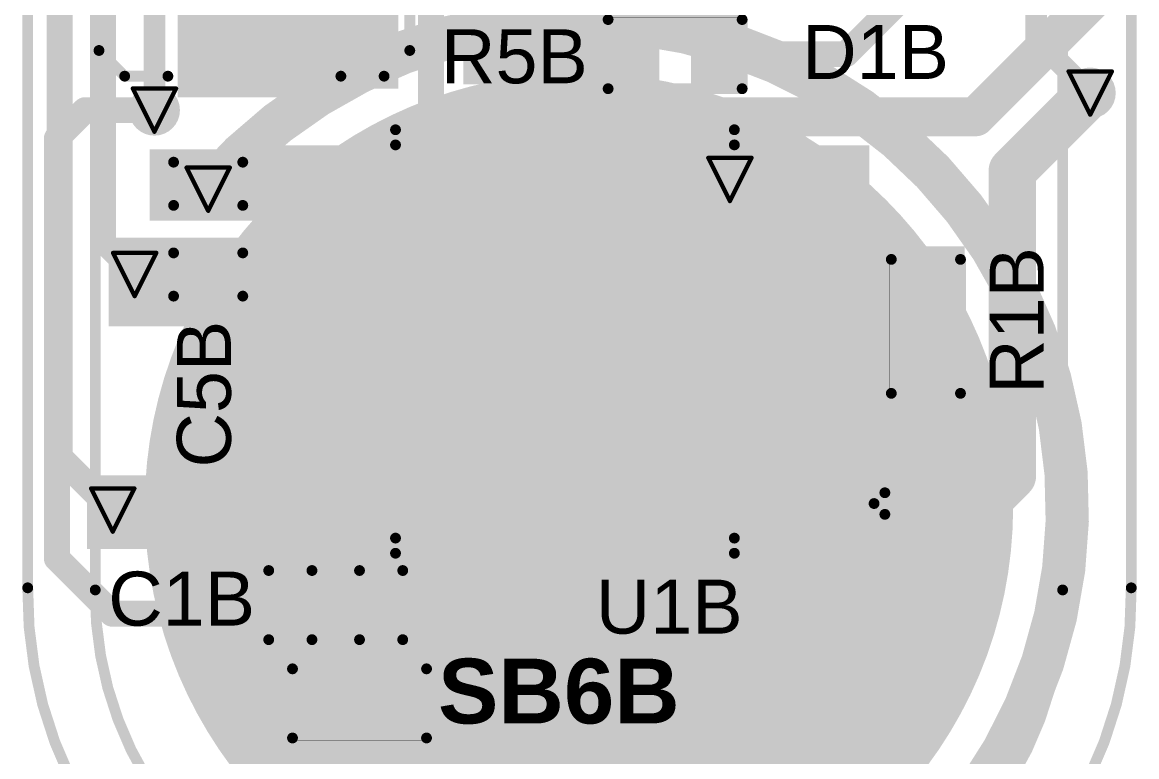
# Model space of a CAD drawing. Header units: inches. Extents: x -3.9 to 9.5, y -7 to 2.6.
# Drawn here: x -3.152 to -2.636, y -5.362 to -5.022 of the extents above; entities that cross this region are included whole.
import ezdxf

# ---------------------------------------------------------------- set-up
doc = ezdxf.new("R2010")
doc.units = ezdxf.units.IN
doc.header["$MEASUREMENT"] = 0
for name, color, linetype in [('Board Outline', 216, 'Continuous'), ('Bottom Layer', 5, 'Continuous'), ('Bottom Overlay', 54, 'Continuous'), ('Bottom Paste', 16, 'Continuous'), ('Bottom Solder', 6, 'Continuous'), ('Drill Drawing', 1, 'Continuous'), ('Top Layer', 1, 'Continuous'), ('Top Overlay', 2, 'Continuous'), ('Top Paste', 8, 'Continuous'), ('Top Solder', 216, 'Continuous'), ('Via Holes', 16, 'Continuous')]:
    doc.layers.add(name, color=color, linetype=linetype)
doc.styles.add('Arial', font='', dxfattribs={"height": 0.2})
doc.styles.add('Arial_Bold', font='', dxfattribs={"height": 0.2})
doc.styles.get('Arial').set_extended_font_data('Arial')
doc.styles.get('Arial_Bold').set_extended_font_data('Arial', bold=True)

# ---------------------------------------------------------------- blocks, each defined once
blk = doc.blocks.new('SOIC_8_47')
at = {"layer": 'Top Layer'}
for points in [[(-0.07579, 0.08681), (-0.07579, 0.06319), (-0.13681, 0.06319), (-0.13681, 0.08681)], [(0.13681, 0.08681), (0.13681, 0.06319), (0.07579, 0.06319), (0.07579, 0.08681)], [(-0.07579, 0.03681), (-0.07579, 0.01319), (-0.13681, 0.01319), (-0.13681, 0.03681)], [(0.13681, 0.03681), (0.13681, 0.01319), (0.07579, 0.01319), (0.07579, 0.03681)], [(-0.07579, -0.01319), (-0.07579, -0.03681), (-0.13681, -0.03681), (-0.13681, -0.01319)], [(0.13681, -0.01319), (0.13681, -0.03681), (0.07579, -0.03681), (0.07579, -0.01319)], [(-0.07579, -0.06319), (-0.07579, -0.08681), (-0.13681, -0.08681), (-0.13681, -0.06319)], [(0.13681, -0.06319), (0.13681, -0.08681), (0.07579, -0.08681), (0.07579, -0.06319)]]:
    blk.add_hatch(color=1, dxfattribs=at).paths.add_polyline_path(points)
at = {"layer": 'Top Overlay'}
blk.add_hatch(color=2, dxfattribs=at).paths.add_polyline_path([(-0.072, 0.062), (-0.059, 0.062), (-0.059, 0.088), (-0.072, 0.088)])
at = {"layer": 'Top Paste'}
for points in [[(-0.07579, 0.08681), (-0.07579, 0.06319), (-0.13681, 0.06319), (-0.13681, 0.08681)], [(0.13681, 0.08681), (0.13681, 0.06319), (0.07579, 0.06319), (0.07579, 0.08681)], [(-0.07579, 0.03681), (-0.07579, 0.01319), (-0.13681, 0.01319), (-0.13681, 0.03681)], [(0.13681, 0.03681), (0.13681, 0.01319), (0.07579, 0.01319), (0.07579, 0.03681)], [(-0.07579, -0.01319), (-0.07579, -0.03681), (-0.13681, -0.03681), (-0.13681, -0.01319)], [(0.13681, -0.01319), (0.13681, -0.03681), (0.07579, -0.03681), (0.07579, -0.01319)], [(-0.07579, -0.06319), (-0.07579, -0.08681), (-0.13681, -0.08681), (-0.13681, -0.06319)], [(0.13681, -0.06319), (0.13681, -0.08681), (0.07579, -0.08681), (0.07579, -0.06319)]]:
    blk.add_hatch(color=8, dxfattribs=at).paths.add_polyline_path(points)
at = {"layer": 'Top Solder'}
for points in [[(-0.07179, 0.09081), (-0.07179, 0.05919), (-0.14081, 0.05919), (-0.14081, 0.09081)], [(0.14081, 0.09081), (0.14081, 0.05919), (0.07179, 0.05919), (0.07179, 0.09081)], [(-0.07179, 0.04081), (-0.07179, 0.00919), (-0.14081, 0.00919), (-0.14081, 0.04081)], [(0.14081, 0.04081), (0.14081, 0.00919), (0.07179, 0.00919), (0.07179, 0.04081)], [(-0.07179, -0.00919), (-0.07179, -0.04081), (-0.14081, -0.04081), (-0.14081, -0.00919)], [(0.14081, -0.00919), (0.14081, -0.04081), (0.07179, -0.04081), (0.07179, -0.00919)], [(-0.07179, -0.05919), (-0.07179, -0.09081), (-0.14081, -0.09081), (-0.14081, -0.05919)], [(0.14081, -0.05919), (0.14081, -0.09081), (0.07179, -0.09081), (0.07179, -0.05919)]]:
    blk.add_hatch(color=216, dxfattribs=at).paths.add_polyline_path(points)
at = {"layer": 'Top Overlay'}
for points in [[(-0.07837, 0.098, 0.005, 0.005, 0), (-0.07837, 0.091, 0.005, 0.005, 0)], [(0.07837, 0.098, 0.005, 0.005, 0), (-0.07837, 0.098, 0.005, 0.005, 0)], [(0.07837, 0.098, 0.005, 0.005, 0), (0.07837, 0.091, 0.005, 0.005, 0)], [(-0.143, 0.075, 0.005, 0.005, 0), (-0.148, 0.08, 0.005, 0.005, 0)], [(-0.148, 0.08, 0.005, 0.005, 0), (-0.148, 0.07, 0.005, 0.005, 0)], [(-0.143, 0.075, 0.005, 0.005, 0), (-0.148, 0.07, 0.005, 0.005, 0)], [(-0.07837, -0.091, 0.005, 0.005, 0), (-0.07837, -0.098, 0.005, 0.005, 0)], [(0.07837, -0.091, 0.005, 0.005, 0), (0.07837, -0.098, 0.005, 0.005, 0)], [(0.07837, -0.098, 0.005, 0.005, 0), (-0.07837, -0.098, 0.005, 0.005, 0)]]:
    blk.add_lwpolyline(points, format="xyseb", dxfattribs=at)
for points in [[(-0.07962, 0.098, 0.0025, 0.0025, 1), (-0.07712, 0.098, 0.0025, 0.0025, 1)], [(-0.07962, 0.098, 0.0025, 0.0025, 1), (-0.07712, 0.098, 0.0025, 0.0025, 1)], [(0.07712, 0.098, 0.0025, 0.0025, 1), (0.07962, 0.098, 0.0025, 0.0025, 1)], [(0.07712, 0.098, 0.0025, 0.0025, 1), (0.07962, 0.098, 0.0025, 0.0025, 1)], [(-0.07962, 0.091, 0.0025, 0.0025, 1), (-0.07712, 0.091, 0.0025, 0.0025, 1)], [(0.07712, 0.091, 0.0025, 0.0025, 1), (0.07962, 0.091, 0.0025, 0.0025, 1)], [(-0.14925, 0.08, 0.0025, 0.0025, 1), (-0.14675, 0.08, 0.0025, 0.0025, 1)], [(-0.14925, 0.08, 0.0025, 0.0025, 1), (-0.14675, 0.08, 0.0025, 0.0025, 1)], [(-0.14425, 0.075, 0.0025, 0.0025, 1), (-0.14175, 0.075, 0.0025, 0.0025, 1)], [(-0.14425, 0.075, 0.0025, 0.0025, 1), (-0.14175, 0.075, 0.0025, 0.0025, 1)], [(-0.14925, 0.07, 0.0025, 0.0025, 1), (-0.14675, 0.07, 0.0025, 0.0025, 1)], [(-0.14925, 0.07, 0.0025, 0.0025, 1), (-0.14675, 0.07, 0.0025, 0.0025, 1)], [(-0.07962, -0.091, 0.0025, 0.0025, 1), (-0.07712, -0.091, 0.0025, 0.0025, 1)], [(0.07712, -0.091, 0.0025, 0.0025, 1), (0.07962, -0.091, 0.0025, 0.0025, 1)], [(-0.07962, -0.098, 0.0025, 0.0025, 1), (-0.07712, -0.098, 0.0025, 0.0025, 1)], [(-0.07962, -0.098, 0.0025, 0.0025, 1), (-0.07712, -0.098, 0.0025, 0.0025, 1)], [(0.07712, -0.098, 0.0025, 0.0025, 1), (0.07962, -0.098, 0.0025, 0.0025, 1)], [(0.07712, -0.098, 0.0025, 0.0025, 1), (0.07962, -0.098, 0.0025, 0.0025, 1)]]:
    blk.add_lwpolyline(points, format="xyseb", close=True, dxfattribs=at)
blk = doc.blocks.new('S______B______0402_68')
at = {"layer": 'Top Layer'}
for points in [[(-0.0275, -0.0125), (-0.0275, 0.0125), (-0.0095, 0.0125), (-0.0095, -0.0125)], [(0.0095, -0.0125), (0.0095, 0.0125), (0.0275, 0.0125), (0.0275, -0.0125)]]:
    blk.add_hatch(color=1, dxfattribs=at).paths.add_polyline_path(points)
at = {"layer": 'Top Paste'}
for points in [[(-0.0275, -0.0125), (-0.0275, 0.0125), (-0.0095, 0.0125), (-0.0095, -0.0125)], [(0.0095, -0.0125), (0.0095, 0.0125), (0.0275, 0.0125), (0.0275, -0.0125)]]:
    blk.add_hatch(color=8, dxfattribs=at).paths.add_polyline_path(points)
at = {"layer": 'Top Solder'}
for points in [[(-0.02967, -0.01467), (-0.02967, 0.01467), (-0.00733, 0.01467), (-0.00733, -0.01467)], [(0.00733, -0.01467), (0.00733, 0.01467), (0.02967, 0.01467), (0.02967, -0.01467)]]:
    blk.add_hatch(color=216, dxfattribs=at).paths.add_polyline_path(points)
at = {"layer": 'Top Overlay'}
for points in [[(-0.031, -0.016, 0.005, 0.005, 0), (-0.031, 0.016, 0.005, 0.005, 0)], [(-0.031, 0.016, 0.005, 0.005, 0), (0.031, 0.016, 0.005, 0.005, 0)], [(0.031, -0.016, 0.005, 0.005, 0), (0.031, 0.016, 0.005, 0.005, 0)], [(-0.031, -0.016, 0.005, 0.005, 0), (0.031, -0.016, 0.005, 0.005, 0)], [(-0.032, -0.017, 0.000127, 0.000127, 0), (0.032, -0.017, 0.000127, 0.000127, 0)]]:
    blk.add_lwpolyline(points, format="xyseb", dxfattribs=at)
for points in [[(-0.03225, 0.016, 0.0025, 0.0025, 1), (-0.02975, 0.016, 0.0025, 0.0025, 1)], [(-0.03225, 0.016, 0.0025, 0.0025, 1), (-0.02975, 0.016, 0.0025, 0.0025, 1)], [(0.02975, 0.016, 0.0025, 0.0025, 1), (0.03225, 0.016, 0.0025, 0.0025, 1)], [(0.02975, 0.016, 0.0025, 0.0025, 1), (0.03225, 0.016, 0.0025, 0.0025, 1)], [(-0.03225, -0.016, 0.0025, 0.0025, 1), (-0.02975, -0.016, 0.0025, 0.0025, 1)], [(-0.03225, -0.016, 0.0025, 0.0025, 1), (-0.02975, -0.016, 0.0025, 0.0025, 1)], [(0.02975, -0.016, 0.0025, 0.0025, 1), (0.03225, -0.016, 0.0025, 0.0025, 1)], [(0.02975, -0.016, 0.0025, 0.0025, 1), (0.03225, -0.016, 0.0025, 0.0025, 1)], [(-0.03203, -0.017, 0.0000635, 0.0000635, 1), (-0.03197, -0.017, 0.0000635, 0.0000635, 1)], [(0.03197, -0.017, 0.0000635, 0.0000635, 1), (0.03203, -0.017, 0.0000635, 0.0000635, 1)]]:
    blk.add_lwpolyline(points, format="xyseb", close=True, dxfattribs=at)
blk = doc.blocks.new('TC33X_2_104E__124')
at = {"layer": 'Top Layer'}
for points in [[(0.00787, 0.12992), (0.07087, 0.12992), (0.07087, 0.07087), (0.00787, 0.07087)], [(-0.02362, 0.02362), (0.02362, 0.02362), (0.02362, -0.02362), (-0.02362, -0.02362)], [(0.05512, 0.02362), (0.10236, 0.02362), (0.10236, -0.02362), (0.05512, -0.02362)]]:
    blk.add_hatch(color=1, dxfattribs=at).paths.add_polyline_path(points)
at = {"layer": 'Top Paste'}
for points in [[(0.00787, 0.12992), (0.07087, 0.12992), (0.07087, 0.07087), (0.00787, 0.07087)], [(-0.02362, 0.02362), (0.02362, 0.02362), (0.02362, -0.02362), (-0.02362, -0.02362)], [(0.05512, 0.02362), (0.10236, 0.02362), (0.10236, -0.02362), (0.05512, -0.02362)]]:
    blk.add_hatch(color=8, dxfattribs=at).paths.add_polyline_path(points)
at = {"layer": 'Top Solder'}
for points in [[(0.00387, 0.13392), (0.07487, 0.13392), (0.07487, 0.06687), (0.00387, 0.06687)], [(-0.02762, 0.02762), (0.02762, 0.02762), (0.02762, -0.02762), (-0.02762, -0.02762)], [(0.05112, 0.02762), (0.10636, 0.02762), (0.10636, -0.02762), (0.05112, -0.02762)]]:
    blk.add_hatch(color=216, dxfattribs=at).paths.add_polyline_path(points)
at = {"layer": 'Top Overlay'}
for points in [[(-0.02063, 0.1242, 0.005, 0.005, 0), (-0.03252, 0.11231, 0.005, 0.005, 0)], [(-0.00063, 0.1242, 0.005, 0.005, 0), (-0.02063, 0.1242, 0.005, 0.005, 0)], [(0.09937, 0.1242, 0.005, 0.005, 0), (0.07937, 0.1242, 0.005, 0.005, 0)], [(0.11126, 0.11231, 0.005, 0.005, 0), (0.09937, 0.1242, 0.005, 0.005, 0)], [(-0.03252, 0.11231, 0.005, 0.005, 0), (-0.03252, -0.02776, 0.005, 0.005, 0)], [(0.11126, 0.11231, 0.005, 0.005, 0), (0.11126, -0.02776, 0.005, 0.005, 0)], [(-0.038, -0.005, 0.005, 0.005, 0), (-0.043, 0, 0.005, 0.005, 0)], [(-0.043, 0, 0.005, 0.005, 0), (-0.043, -0.01, 0.005, 0.005, 0)], [(-0.038, -0.005, 0.005, 0.005, 0), (-0.043, -0.01, 0.005, 0.005, 0)], [(0.11126, -0.02776, 0.005, 0.005, 0), (-0.03252, -0.02776, 0.005, 0.005, 0)]]:
    blk.add_lwpolyline(points, format="xyseb", dxfattribs=at)
for points in [[(-0.02188, 0.1242, 0.0025, 0.0025, 1), (-0.01938, 0.1242, 0.0025, 0.0025, 1)], [(-0.02188, 0.1242, 0.0025, 0.0025, 1), (-0.01938, 0.1242, 0.0025, 0.0025, 1)], [(-0.00188, 0.1242, 0.0025, 0.0025, 1), (0.00062, 0.1242, 0.0025, 0.0025, 1)], [(0.07812, 0.1242, 0.0025, 0.0025, 1), (0.08062, 0.1242, 0.0025, 0.0025, 1)], [(0.09812, 0.1242, 0.0025, 0.0025, 1), (0.10062, 0.1242, 0.0025, 0.0025, 1)], [(0.09812, 0.1242, 0.0025, 0.0025, 1), (0.10062, 0.1242, 0.0025, 0.0025, 1)], [(-0.03377, 0.11231, 0.0025, 0.0025, 1), (-0.03127, 0.11231, 0.0025, 0.0025, 1)], [(-0.03377, 0.11231, 0.0025, 0.0025, 1), (-0.03127, 0.11231, 0.0025, 0.0025, 1)], [(0.11001, 0.11231, 0.0025, 0.0025, 1), (0.11251, 0.11231, 0.0025, 0.0025, 1)], [(0.11001, 0.11231, 0.0025, 0.0025, 1), (0.11251, 0.11231, 0.0025, 0.0025, 1)], [(-0.04425, 0, 0.0025, 0.0025, 1), (-0.04175, 0, 0.0025, 0.0025, 1)], [(-0.04425, 0, 0.0025, 0.0025, 1), (-0.04175, 0, 0.0025, 0.0025, 1)], [(-0.03925, -0.005, 0.0025, 0.0025, 1), (-0.03675, -0.005, 0.0025, 0.0025, 1)], [(-0.03925, -0.005, 0.0025, 0.0025, 1), (-0.03675, -0.005, 0.0025, 0.0025, 1)], [(-0.04425, -0.01, 0.0025, 0.0025, 1), (-0.04175, -0.01, 0.0025, 0.0025, 1)], [(-0.04425, -0.01, 0.0025, 0.0025, 1), (-0.04175, -0.01, 0.0025, 0.0025, 1)], [(-0.03377, -0.02776, 0.0025, 0.0025, 1), (-0.03127, -0.02776, 0.0025, 0.0025, 1)], [(-0.03377, -0.02776, 0.0025, 0.0025, 1), (-0.03127, -0.02776, 0.0025, 0.0025, 1)], [(0.11001, -0.02776, 0.0025, 0.0025, 1), (0.11251, -0.02776, 0.0025, 0.0025, 1)], [(0.11001, -0.02776, 0.0025, 0.0025, 1), (0.11251, -0.02776, 0.0025, 0.0025, 1)]]:
    blk.add_lwpolyline(points, format="xyseb", close=True, dxfattribs=at)
blk = doc.blocks.new('R___0402_152')
at = {"layer": 'Top Layer'}
for points in [[(-0.0275, -0.0125), (-0.0275, 0.0125), (-0.0095, 0.0125), (-0.0095, -0.0125)], [(0.0095, -0.0125), (0.0095, 0.0125), (0.0275, 0.0125), (0.0275, -0.0125)]]:
    blk.add_hatch(color=1, dxfattribs=at).paths.add_polyline_path(points)
at = {"layer": 'Top Paste'}
for points in [[(-0.0275, -0.0125), (-0.0275, 0.0125), (-0.0095, 0.0125), (-0.0095, -0.0125)], [(0.0095, -0.0125), (0.0095, 0.0125), (0.0275, 0.0125), (0.0275, -0.0125)]]:
    blk.add_hatch(color=8, dxfattribs=at).paths.add_polyline_path(points)
at = {"layer": 'Top Solder'}
for points in [[(-0.02967, -0.01467), (-0.02967, 0.01467), (-0.00733, 0.01467), (-0.00733, -0.01467)], [(0.00733, -0.01467), (0.00733, 0.01467), (0.02967, 0.01467), (0.02967, -0.01467)]]:
    blk.add_hatch(color=216, dxfattribs=at).paths.add_polyline_path(points)
at = {"layer": 'Top Overlay'}
for points in [[(-0.031, 0.016, 0.005, 0.005, 0), (-0.031, -0.016, 0.005, 0.005, 0)], [(0.031, 0.016, 0.005, 0.005, 0), (-0.031, 0.016, 0.005, 0.005, 0)], [(0.031, 0.016, 0.005, 0.005, 0), (0.031, -0.016, 0.005, 0.005, 0)], [(0.031, -0.016, 0.005, 0.005, 0), (-0.031, -0.016, 0.005, 0.005, 0)], [(0.032, -0.017, 0.000127, 0.000127, 0), (-0.032, -0.017, 0.000127, 0.000127, 0)]]:
    blk.add_lwpolyline(points, format="xyseb", dxfattribs=at)
for points in [[(-0.03225, 0.016, 0.0025, 0.0025, 1), (-0.02975, 0.016, 0.0025, 0.0025, 1)], [(-0.03225, 0.016, 0.0025, 0.0025, 1), (-0.02975, 0.016, 0.0025, 0.0025, 1)], [(0.02975, 0.016, 0.0025, 0.0025, 1), (0.03225, 0.016, 0.0025, 0.0025, 1)], [(0.02975, 0.016, 0.0025, 0.0025, 1), (0.03225, 0.016, 0.0025, 0.0025, 1)], [(-0.03225, -0.016, 0.0025, 0.0025, 1), (-0.02975, -0.016, 0.0025, 0.0025, 1)], [(-0.03225, -0.016, 0.0025, 0.0025, 1), (-0.02975, -0.016, 0.0025, 0.0025, 1)], [(0.02975, -0.016, 0.0025, 0.0025, 1), (0.03225, -0.016, 0.0025, 0.0025, 1)], [(0.02975, -0.016, 0.0025, 0.0025, 1), (0.03225, -0.016, 0.0025, 0.0025, 1)], [(-0.03203, -0.017, 0.0000635, 0.0000635, 1), (-0.03197, -0.017, 0.0000635, 0.0000635, 1)], [(0.03197, -0.017, 0.0000635, 0.0000635, 1), (0.03203, -0.017, 0.0000635, 0.0000635, 1)]]:
    blk.add_lwpolyline(points, format="xyseb", close=True, dxfattribs=at)
blk = doc.blocks.new('R___0402_180')
at = {"layer": 'Top Layer'}
for points in [[(-0.0275, -0.0125), (-0.0275, 0.0125), (-0.0095, 0.0125), (-0.0095, -0.0125)], [(0.0095, -0.0125), (0.0095, 0.0125), (0.0275, 0.0125), (0.0275, -0.0125)]]:
    blk.add_hatch(color=1, dxfattribs=at).paths.add_polyline_path(points)
at = {"layer": 'Top Paste'}
for points in [[(-0.0275, -0.0125), (-0.0275, 0.0125), (-0.0095, 0.0125), (-0.0095, -0.0125)], [(0.0095, -0.0125), (0.0095, 0.0125), (0.0275, 0.0125), (0.0275, -0.0125)]]:
    blk.add_hatch(color=8, dxfattribs=at).paths.add_polyline_path(points)
at = {"layer": 'Top Solder'}
for points in [[(-0.02967, -0.01467), (-0.02967, 0.01467), (-0.00733, 0.01467), (-0.00733, -0.01467)], [(0.00733, -0.01467), (0.00733, 0.01467), (0.02967, 0.01467), (0.02967, -0.01467)]]:
    blk.add_hatch(color=216, dxfattribs=at).paths.add_polyline_path(points)
at = {"layer": 'Top Overlay'}
for points in [[(-0.031, -0.016, 0.005, 0.005, 0), (-0.031, 0.016, 0.005, 0.005, 0)], [(0.031, 0.016, 0.005, 0.005, 0), (-0.031, 0.016, 0.005, 0.005, 0)], [(0.031, -0.016, 0.005, 0.005, 0), (0.031, 0.016, 0.005, 0.005, 0)], [(0.031, -0.016, 0.005, 0.005, 0), (-0.031, -0.016, 0.005, 0.005, 0)], [(0.032, -0.017, 0.000127, 0.000127, 0), (-0.032, -0.017, 0.000127, 0.000127, 0)]]:
    blk.add_lwpolyline(points, format="xyseb", dxfattribs=at)
for points in [[(-0.03225, 0.016, 0.0025, 0.0025, 1), (-0.02975, 0.016, 0.0025, 0.0025, 1)], [(-0.03225, 0.016, 0.0025, 0.0025, 1), (-0.02975, 0.016, 0.0025, 0.0025, 1)], [(0.02975, 0.016, 0.0025, 0.0025, 1), (0.03225, 0.016, 0.0025, 0.0025, 1)], [(0.02975, 0.016, 0.0025, 0.0025, 1), (0.03225, 0.016, 0.0025, 0.0025, 1)], [(-0.03225, -0.016, 0.0025, 0.0025, 1), (-0.02975, -0.016, 0.0025, 0.0025, 1)], [(-0.03225, -0.016, 0.0025, 0.0025, 1), (-0.02975, -0.016, 0.0025, 0.0025, 1)], [(0.02975, -0.016, 0.0025, 0.0025, 1), (0.03225, -0.016, 0.0025, 0.0025, 1)], [(0.02975, -0.016, 0.0025, 0.0025, 1), (0.03225, -0.016, 0.0025, 0.0025, 1)], [(-0.03203, -0.017, 0.0000635, 0.0000635, 1), (-0.03197, -0.017, 0.0000635, 0.0000635, 1)], [(0.03197, -0.017, 0.0000635, 0.0000635, 1), (0.03203, -0.017, 0.0000635, 0.0000635, 1)]]:
    blk.add_lwpolyline(points, format="xyseb", close=True, dxfattribs=at)
blk = doc.blocks.new('_EMG________B_201')
at = {"layer": 'Bottom Layer'}
h = blk.add_hatch(color=5, dxfattribs=at)
edge = h.paths.add_edge_path()
edge.add_arc((0, -0.3932), 0.19685, 0, 360)
at = {"layer": 'Bottom Paste'}
h = blk.add_hatch(color=16, dxfattribs=at)
edge = h.paths.add_edge_path()
edge.add_arc((0, -0.3932), 0.19685, 0, 360)
at = {"layer": 'Bottom Solder'}
h = blk.add_hatch(color=6, dxfattribs=at)
edge = h.paths.add_edge_path()
edge.add_arc((0, -0.3932), 0.20085, 0, 360)
at = {"layer": 'Bottom Overlay'}
for points in [[(-0.22375, -0.43172, 0.005, 0.005, 0), (-0.22375, 0.43172, 0.005, 0.005, 0)], [(0.22375, -0.43172, 0.005, 0.005, 0), (0.22375, 0.43172, 0.005, 0.005, 0)], [(-0.06026, -0.59892, 0.005, 0.005, -0.414214), (-0.22375, -0.43172, 0.005, 0.005, 0)], [(0.22375, -0.43172, 0.005, 0.005, -0.414214), (0.06026, -0.59892, 0.005, 0.005, 0)]]:
    blk.add_lwpolyline(points, format="xyseb", dxfattribs=at)
for points in [[(-0.225, -0.43172, 0.0025, 0.0025, 1), (-0.2225, -0.43172, 0.0025, 0.0025, 1)], [(-0.225, -0.43172, 0.0025, 0.0025, 1), (-0.2225, -0.43172, 0.0025, 0.0025, 1)], [(0.2225, -0.43172, 0.0025, 0.0025, 1), (0.225, -0.43172, 0.0025, 0.0025, 1)], [(0.2225, -0.43172, 0.0025, 0.0025, 1), (0.225, -0.43172, 0.0025, 0.0025, 1)]]:
    blk.add_lwpolyline(points, format="xyseb", close=True, dxfattribs=at)
blk = doc.blocks.new('C___0402_236')
at = {"layer": 'Top Layer'}
for points in [[(-0.0275, -0.0125), (-0.0275, 0.0125), (-0.0095, 0.0125), (-0.0095, -0.0125)], [(0.0095, -0.0125), (0.0095, 0.0125), (0.0275, 0.0125), (0.0275, -0.0125)]]:
    blk.add_hatch(color=1, dxfattribs=at).paths.add_polyline_path(points)
at = {"layer": 'Top Paste'}
for points in [[(-0.0275, -0.0125), (-0.0275, 0.0125), (-0.0095, 0.0125), (-0.0095, -0.0125)], [(0.0095, -0.0125), (0.0095, 0.0125), (0.0275, 0.0125), (0.0275, -0.0125)]]:
    blk.add_hatch(color=8, dxfattribs=at).paths.add_polyline_path(points)
at = {"layer": 'Top Solder'}
for points in [[(-0.02986, -0.01486), (-0.02986, 0.01486), (-0.00714, 0.01486), (-0.00714, -0.01486)], [(0.00714, -0.01486), (0.00714, 0.01486), (0.02986, 0.01486), (0.02986, -0.01486)]]:
    blk.add_hatch(color=216, dxfattribs=at).paths.add_polyline_path(points)
at = {"layer": 'Top Overlay'}
for points in [[(-0.011, 0.016, 0.005, 0.005, 0), (-0.031, 0.016, 0.005, 0.005, 0)], [(-0.031, -0.016, 0.005, 0.005, 0), (-0.031, 0.016, 0.005, 0.005, 0)], [(0.031, 0.016, 0.005, 0.005, 0), (0.011, 0.016, 0.005, 0.005, 0)], [(0.031, -0.016, 0.005, 0.005, 0), (0.031, 0.016, 0.005, 0.005, 0)], [(-0.011, -0.016, 0.005, 0.005, 0), (-0.031, -0.016, 0.005, 0.005, 0)], [(0.031, -0.016, 0.005, 0.005, 0), (0.011, -0.016, 0.005, 0.005, 0)]]:
    blk.add_lwpolyline(points, format="xyseb", dxfattribs=at)
for points in [[(-0.03225, 0.016, 0.0025, 0.0025, 1), (-0.02975, 0.016, 0.0025, 0.0025, 1)], [(-0.03225, 0.016, 0.0025, 0.0025, 1), (-0.02975, 0.016, 0.0025, 0.0025, 1)], [(-0.01225, 0.016, 0.0025, 0.0025, 1), (-0.00975, 0.016, 0.0025, 0.0025, 1)], [(0.00975, 0.016, 0.0025, 0.0025, 1), (0.01225, 0.016, 0.0025, 0.0025, 1)], [(0.02975, 0.016, 0.0025, 0.0025, 1), (0.03225, 0.016, 0.0025, 0.0025, 1)], [(0.02975, 0.016, 0.0025, 0.0025, 1), (0.03225, 0.016, 0.0025, 0.0025, 1)], [(-0.03225, -0.016, 0.0025, 0.0025, 1), (-0.02975, -0.016, 0.0025, 0.0025, 1)], [(-0.03225, -0.016, 0.0025, 0.0025, 1), (-0.02975, -0.016, 0.0025, 0.0025, 1)], [(-0.01225, -0.016, 0.0025, 0.0025, 1), (-0.00975, -0.016, 0.0025, 0.0025, 1)], [(0.00975, -0.016, 0.0025, 0.0025, 1), (0.01225, -0.016, 0.0025, 0.0025, 1)], [(0.02975, -0.016, 0.0025, 0.0025, 1), (0.03225, -0.016, 0.0025, 0.0025, 1)], [(0.02975, -0.016, 0.0025, 0.0025, 1), (0.03225, -0.016, 0.0025, 0.0025, 1)]]:
    blk.add_lwpolyline(points, format="xyseb", close=True, dxfattribs=at)
blk = doc.blocks.new('C___0402_264')
at = {"layer": 'Top Layer'}
for points in [[(-0.0275, -0.0125), (-0.0275, 0.0125), (-0.0095, 0.0125), (-0.0095, -0.0125)], [(0.0095, -0.0125), (0.0095, 0.0125), (0.0275, 0.0125), (0.0275, -0.0125)]]:
    blk.add_hatch(color=1, dxfattribs=at).paths.add_polyline_path(points)
at = {"layer": 'Top Paste'}
for points in [[(-0.0275, -0.0125), (-0.0275, 0.0125), (-0.0095, 0.0125), (-0.0095, -0.0125)], [(0.0095, -0.0125), (0.0095, 0.0125), (0.0275, 0.0125), (0.0275, -0.0125)]]:
    blk.add_hatch(color=8, dxfattribs=at).paths.add_polyline_path(points)
at = {"layer": 'Top Solder'}
for points in [[(-0.02986, -0.01486), (-0.02986, 0.01486), (-0.00714, 0.01486), (-0.00714, -0.01486)], [(0.00714, -0.01486), (0.00714, 0.01486), (0.02986, 0.01486), (0.02986, -0.01486)]]:
    blk.add_hatch(color=216, dxfattribs=at).paths.add_polyline_path(points)
at = {"layer": 'Top Overlay'}
for points in [[(-0.011, 0.016, 0.005, 0.005, 0), (-0.031, 0.016, 0.005, 0.005, 0)], [(-0.031, 0.016, 0.005, 0.005, 0), (-0.031, -0.016, 0.005, 0.005, 0)], [(0.031, 0.016, 0.005, 0.005, 0), (0.011, 0.016, 0.005, 0.005, 0)], [(0.031, 0.016, 0.005, 0.005, 0), (0.031, -0.016, 0.005, 0.005, 0)], [(-0.011, -0.016, 0.005, 0.005, 0), (-0.031, -0.016, 0.005, 0.005, 0)], [(0.031, -0.016, 0.005, 0.005, 0), (0.011, -0.016, 0.005, 0.005, 0)]]:
    blk.add_lwpolyline(points, format="xyseb", dxfattribs=at)
for points in [[(-0.03225, 0.016, 0.0025, 0.0025, 1), (-0.02975, 0.016, 0.0025, 0.0025, 1)], [(-0.03225, 0.016, 0.0025, 0.0025, 1), (-0.02975, 0.016, 0.0025, 0.0025, 1)], [(-0.01225, 0.016, 0.0025, 0.0025, 1), (-0.00975, 0.016, 0.0025, 0.0025, 1)], [(0.00975, 0.016, 0.0025, 0.0025, 1), (0.01225, 0.016, 0.0025, 0.0025, 1)], [(0.02975, 0.016, 0.0025, 0.0025, 1), (0.03225, 0.016, 0.0025, 0.0025, 1)], [(0.02975, 0.016, 0.0025, 0.0025, 1), (0.03225, 0.016, 0.0025, 0.0025, 1)], [(-0.03225, -0.016, 0.0025, 0.0025, 1), (-0.02975, -0.016, 0.0025, 0.0025, 1)], [(-0.03225, -0.016, 0.0025, 0.0025, 1), (-0.02975, -0.016, 0.0025, 0.0025, 1)], [(-0.01225, -0.016, 0.0025, 0.0025, 1), (-0.00975, -0.016, 0.0025, 0.0025, 1)], [(0.00975, -0.016, 0.0025, 0.0025, 1), (0.01225, -0.016, 0.0025, 0.0025, 1)], [(0.02975, -0.016, 0.0025, 0.0025, 1), (0.03225, -0.016, 0.0025, 0.0025, 1)], [(0.02975, -0.016, 0.0025, 0.0025, 1), (0.03225, -0.016, 0.0025, 0.0025, 1)]]:
    blk.add_lwpolyline(points, format="xyseb", close=True, dxfattribs=at)

msp = doc.modelspace()

# ---------------------------------------------------------------- hatches: boundary and pattern name
at = {"layer": 'Bottom Layer'}
h = msp.add_hatch(color=5, dxfattribs=at)
edge = h.paths.add_edge_path()
edge.add_arc((-2.65792, -5.05478), 0.01181, 0, 360)
h = msp.add_hatch(color=5, dxfattribs=at)
edge = h.paths.add_edge_path()
edge.add_arc((-3.09079, -5.0627), 0.01181, 0, 360)
h = msp.add_hatch(color=5, dxfattribs=at)
edge = h.paths.add_edge_path()
edge.add_arc((-3.06592, -5.09928), 0.01181, 0, 360)
h = msp.add_hatch(color=5, dxfattribs=at)
edge = h.paths.add_edge_path()
edge.add_arc((-2.82459, -5.09478), 0.01181, 0, 360)
h = msp.add_hatch(color=5, dxfattribs=at)
edge = h.paths.add_edge_path()
edge.add_arc((-3.09992, -5.13878), 0.01181, 0, 360)
h = msp.add_hatch(color=5, dxfattribs=at)
edge = h.paths.add_edge_path()
edge.add_arc((-3.11006, -5.24781), 0.01181, 0, 360)
at = {"layer": 'Top Layer'}
for points in [[(-3.03192, -5.05278), (-2.97792, -5.05278), (-2.97792, -4.89178), (-3.03192, -4.89178)], [(-2.94792, -5.05078), (-2.86792, -5.05078), (-2.86792, -4.96478), (-2.94792, -4.96478)], [(-3.07592, -5.03978), (-3.01292, -5.03978), (-3.01292, -4.98578), (-3.07592, -4.98578)], [(-2.94792, -5.05078), (-2.85992, -5.05078), (-2.85992, -5.02378), (-2.94792, -5.02378)], [(-3.09292, -5.11378), (-2.95592, -5.11378), (-2.95592, -5.08078), (-3.09292, -5.08078)], [(-3.11192, -5.16278), (-2.97492, -5.16278), (-2.97492, -5.12178), (-3.11192, -5.12178)], [(-2.8279, -5.15678), (-2.71592, -5.15678), (-2.71592, -5.12578), (-2.8279, -5.12578)], [(-2.8279, -5.20678), (-2.71492, -5.20678), (-2.71492, -5.17078), (-2.8279, -5.17078)], [(-3.12192, -5.26578), (-2.94592, -5.26578), (-2.94592, -5.23178), (-3.12192, -5.23178)], [(-2.99692, -5.24978), (-2.99692, -5.30778), (-2.94592, -5.30778), (-2.94592, -5.24978)], [(-3.04492, -5.40878), (-3.00492, -5.40878), (-3.00492, -5.27778), (-3.04492, -5.27778)], [(-2.98692, -5.35678), (-2.92592, -5.35678), (-2.92592, -5.31828), (-2.98692, -5.31828)]]:
    msp.add_hatch(color=1, dxfattribs=at).paths.add_polyline_path(points)
h = msp.add_hatch(color=1, dxfattribs=at)
edge = h.paths.add_edge_path()
edge.add_arc((-2.65792, -5.05478), 0.01181, 0, 360)
h = msp.add_hatch(color=1, dxfattribs=at)
edge = h.paths.add_edge_path()
edge.add_arc((-3.09079, -5.0627), 0.01181, 0, 360)
h = msp.add_hatch(color=1, dxfattribs=at)
edge = h.paths.add_edge_path()
edge.add_arc((-3.06592, -5.09928), 0.01181, 0, 360)
h = msp.add_hatch(color=1, dxfattribs=at)
edge = h.paths.add_edge_path()
edge.add_arc((-2.82459, -5.09478), 0.01181, 0, 360)
h = msp.add_hatch(color=1, dxfattribs=at)
edge = h.paths.add_edge_path()
edge.add_arc((-3.09992, -5.13878), 0.01181, 0, 360)
h = msp.add_hatch(color=1, dxfattribs=at)
edge = h.paths.add_edge_path()
edge.add_arc((-3.11006, -5.24781), 0.01181, 0, 360)
at = {"layer": 'Via Holes'}
h = msp.add_hatch(color=7, dxfattribs=at)
edge = h.paths.add_edge_path()
edge.add_arc((-2.65792, -5.05478), 0.00591, 0, 360)
h = msp.add_hatch(color=7, dxfattribs=at)
edge = h.paths.add_edge_path()
edge.add_arc((-3.09079, -5.0627), 0.00591, 0, 360)
h = msp.add_hatch(color=7, dxfattribs=at)
edge = h.paths.add_edge_path()
edge.add_arc((-2.82459, -5.09478), 0.00591, 0, 360)
h = msp.add_hatch(color=7, dxfattribs=at)
edge = h.paths.add_edge_path()
edge.add_arc((-3.06592, -5.09928), 0.00591, 0, 360)
h = msp.add_hatch(color=7, dxfattribs=at)
edge = h.paths.add_edge_path()
edge.add_arc((-3.09992, -5.13878), 0.00591, 0, 360)
h = msp.add_hatch(color=7, dxfattribs=at)
edge = h.paths.add_edge_path()
edge.add_arc((-3.11006, -5.24781), 0.00591, 0, 360)

# ---------------------------------------------------------------- linework, layer by layer
at = {"layer": 'Board Outline'}
for points in [[(-3.1494, -5.28378, 0.005, 0.005, 0), (-3.1494, -4.42332, 0.005, 0.005, 0)], [(-2.63892, -4.42332, 0.005, 0.005, 0), (-2.63892, -5.28379, 0.005, 0.005, 0)], [(-2.95478, -5.48284, 0.005, 0.005, -0.414214), (-3.1494, -5.28379, 0.005, 0.005, 0)], [(-2.63892, -5.28379, 0.005, 0.005, -0.414214), (-2.83354, -5.48284, 0.005, 0.005, 0)]]:
    msp.add_lwpolyline(points, format="xyseb", dxfattribs=at)
for points in [[(-3.15065, -5.28378, 0.0025, 0.0025, 1), (-3.14815, -5.28378, 0.0025, 0.0025, 1)], [(-3.15065, -5.28379, 0.0025, 0.0025, 1), (-3.14815, -5.28379, 0.0025, 0.0025, 1)], [(-2.64017, -5.28379, 0.0025, 0.0025, 1), (-2.63767, -5.28379, 0.0025, 0.0025, 1)], [(-2.64017, -5.28379, 0.0025, 0.0025, 1), (-2.63767, -5.28379, 0.0025, 0.0025, 1)]]:
    msp.add_lwpolyline(points, format="xyseb", close=True, dxfattribs=at)
at = {"layer": 'Bottom Layer'}
for points in [[(-3.1346, -5.22328, 0.012, 0.012, 0), (-3.1346, -4.66086, 0.012, 0.012, 0)], [(-3.1136, -5.1251, 0.01, 0.01, 0), (-3.1136, -4.79596, 0.01, 0.01, 0)], [(-2.68287, -5.02983, 0.01, 0.01, 0), (-2.68287, -4.96874, 0.01, 0.01, 0)], [(-3.09079, -5.01565, 0.01, 0.01, 0), (-3.09079, -5.0627, 0.01, 0.01, 0)], [(-3.06592, -5.09928, 0.02, 0.02, -1.34747), (-2.83442, -5.46541, 0.02, 0.02, 0)], [(-2.68287, -5.02983, 0.01, 0.01, 0), (-2.65792, -5.05478, 0.01, 0.01, 0)], [(-3.1136, -5.1251, 0.01, 0.01, 0), (-3.1016, -5.1371, 0.01, 0.01, 0)], [(-3.1016, -5.1371, 0.01, 0.01, 0), (-3.09992, -5.13878, 0.01, 0.01, 0)], [(-3.1016, -5.1371, 0.01, 0.01, 0), (-3.1016, -5.1371, 0.01, 0.01, 0)], [(-2.89416, -5.15805, 0.022, 0.022, 0), (-2.8939, -5.15778, 0.022, 0.022, 0)], [(-2.89416, -5.24662, 0.022, 0.022, 0), (-2.89416, -5.15805, 0.022, 0.022, 0)], [(-3.1346, -5.22328, 0.012, 0.012, 0), (-3.11006, -5.24781, 0.012, 0.012, 0)]]:
    msp.add_lwpolyline(points, format="xyseb", dxfattribs=at)
for points in [[(-2.68537, -5.02983, 0.005, 0.005, 1), (-2.68037, -5.02983, 0.005, 0.005, 1)], [(-2.68537, -5.02983, 0.005, 0.005, 1), (-2.68037, -5.02983, 0.005, 0.005, 1)], [(-2.66042, -5.05478, 0.005, 0.005, 1), (-2.65542, -5.05478, 0.005, 0.005, 1)], [(-3.09329, -5.0627, 0.005, 0.005, 1), (-3.08829, -5.0627, 0.005, 0.005, 1)], [(-3.07092, -5.09928, 0.01, 0.01, 1), (-3.06092, -5.09928, 0.01, 0.01, 1)], [(-3.1161, -5.1251, 0.005, 0.005, 1), (-3.1111, -5.1251, 0.005, 0.005, 1)], [(-3.1161, -5.1251, 0.005, 0.005, 1), (-3.1111, -5.1251, 0.005, 0.005, 1)], [(-3.1041, -5.1371, 0.005, 0.005, 1), (-3.0991, -5.1371, 0.005, 0.005, 1)], [(-3.1041, -5.1371, 0.005, 0.005, 1), (-3.0991, -5.1371, 0.005, 0.005, 1)], [(-3.1041, -5.1371, 0.005, 0.005, 1), (-3.0991, -5.1371, 0.005, 0.005, 1)], [(-3.1041, -5.1371, 0.005, 0.005, 1), (-3.0991, -5.1371, 0.005, 0.005, 1)], [(-3.10242, -5.13878, 0.005, 0.005, 1), (-3.09742, -5.13878, 0.005, 0.005, 1)], [(-2.89966, -5.15805, 0.011, 0.011, 1), (-2.88866, -5.15805, 0.011, 0.011, 1)], [(-2.89966, -5.15805, 0.011, 0.011, 1), (-2.88866, -5.15805, 0.011, 0.011, 1)], [(-2.8994, -5.15778, 0.011, 0.011, 1), (-2.8884, -5.15778, 0.011, 0.011, 1)], [(-3.1376, -5.22328, 0.006, 0.006, 1), (-3.1316, -5.22328, 0.006, 0.006, 1)], [(-3.1376, -5.22328, 0.006, 0.006, 1), (-3.1316, -5.22328, 0.006, 0.006, 1)], [(-2.89966, -5.24662, 0.011, 0.011, 1), (-2.88866, -5.24662, 0.011, 0.011, 1)], [(-3.11306, -5.24781, 0.006, 0.006, 1), (-3.10706, -5.24781, 0.006, 0.006, 1)]]:
    msp.add_lwpolyline(points, format="xyseb", close=True, dxfattribs=at)
at = {"layer": 'Drill Drawing'}
for points in [[(-2.66792, -5.04478, 0.002, 0.002, 0), (-2.64792, -5.04478, 0.002, 0.002, 0)], [(-2.66792, -5.04478, 0.002, 0.002, 0), (-2.65792, -5.06478, 0.002, 0.002, 0)], [(-2.65792, -5.06478, 0.002, 0.002, 0), (-2.64792, -5.04478, 0.002, 0.002, 0)], [(-3.10079, -5.0527, 0.002, 0.002, 0), (-3.08079, -5.0527, 0.002, 0.002, 0)], [(-3.10079, -5.0527, 0.002, 0.002, 0), (-3.09079, -5.0727, 0.002, 0.002, 0)], [(-3.09079, -5.0727, 0.002, 0.002, 0), (-3.08079, -5.0527, 0.002, 0.002, 0)], [(-2.83459, -5.08478, 0.002, 0.002, 0), (-2.81459, -5.08478, 0.002, 0.002, 0)], [(-2.83459, -5.08478, 0.002, 0.002, 0), (-2.82459, -5.10478, 0.002, 0.002, 0)], [(-2.82459, -5.10478, 0.002, 0.002, 0), (-2.81459, -5.08478, 0.002, 0.002, 0)], [(-3.07592, -5.08928, 0.002, 0.002, 0), (-3.05592, -5.08928, 0.002, 0.002, 0)], [(-3.07592, -5.08928, 0.002, 0.002, 0), (-3.06592, -5.10928, 0.002, 0.002, 0)], [(-3.06592, -5.10928, 0.002, 0.002, 0), (-3.05592, -5.08928, 0.002, 0.002, 0)], [(-3.10992, -5.12878, 0.002, 0.002, 0), (-3.08992, -5.12878, 0.002, 0.002, 0)], [(-3.10992, -5.12878, 0.002, 0.002, 0), (-3.09992, -5.14878, 0.002, 0.002, 0)], [(-3.09992, -5.14878, 0.002, 0.002, 0), (-3.08992, -5.12878, 0.002, 0.002, 0)], [(-3.12006, -5.23781, 0.002, 0.002, 0), (-3.10006, -5.23781, 0.002, 0.002, 0)], [(-3.12006, -5.23781, 0.002, 0.002, 0), (-3.11006, -5.25781, 0.002, 0.002, 0)], [(-3.11006, -5.25781, 0.002, 0.002, 0), (-3.10006, -5.23781, 0.002, 0.002, 0)]]:
    msp.add_lwpolyline(points, format="xyseb", dxfattribs=at)
for points in [[(-2.66842, -5.04478, 0.001, 0.001, 1), (-2.66742, -5.04478, 0.001, 0.001, 1)], [(-2.66842, -5.04478, 0.001, 0.001, 1), (-2.66742, -5.04478, 0.001, 0.001, 1)], [(-2.64842, -5.04478, 0.001, 0.001, 1), (-2.64742, -5.04478, 0.001, 0.001, 1)], [(-2.64842, -5.04478, 0.001, 0.001, 1), (-2.64742, -5.04478, 0.001, 0.001, 1)], [(-3.10129, -5.0527, 0.001, 0.001, 1), (-3.10029, -5.0527, 0.001, 0.001, 1)], [(-3.10129, -5.0527, 0.001, 0.001, 1), (-3.10029, -5.0527, 0.001, 0.001, 1)], [(-3.08129, -5.0527, 0.001, 0.001, 1), (-3.08029, -5.0527, 0.001, 0.001, 1)], [(-3.08129, -5.0527, 0.001, 0.001, 1), (-3.08029, -5.0527, 0.001, 0.001, 1)], [(-2.65842, -5.06478, 0.001, 0.001, 1), (-2.65742, -5.06478, 0.001, 0.001, 1)], [(-2.65842, -5.06478, 0.001, 0.001, 1), (-2.65742, -5.06478, 0.001, 0.001, 1)], [(-3.09129, -5.0727, 0.001, 0.001, 1), (-3.09029, -5.0727, 0.001, 0.001, 1)], [(-3.09129, -5.0727, 0.001, 0.001, 1), (-3.09029, -5.0727, 0.001, 0.001, 1)], [(-2.83509, -5.08478, 0.001, 0.001, 1), (-2.83409, -5.08478, 0.001, 0.001, 1)], [(-2.83509, -5.08478, 0.001, 0.001, 1), (-2.83409, -5.08478, 0.001, 0.001, 1)], [(-2.81509, -5.08478, 0.001, 0.001, 1), (-2.81409, -5.08478, 0.001, 0.001, 1)], [(-2.81509, -5.08478, 0.001, 0.001, 1), (-2.81409, -5.08478, 0.001, 0.001, 1)], [(-3.07642, -5.08928, 0.001, 0.001, 1), (-3.07542, -5.08928, 0.001, 0.001, 1)], [(-3.07642, -5.08928, 0.001, 0.001, 1), (-3.07542, -5.08928, 0.001, 0.001, 1)], [(-3.05642, -5.08928, 0.001, 0.001, 1), (-3.05542, -5.08928, 0.001, 0.001, 1)], [(-3.05642, -5.08928, 0.001, 0.001, 1), (-3.05542, -5.08928, 0.001, 0.001, 1)], [(-3.06642, -5.10928, 0.001, 0.001, 1), (-3.06542, -5.10928, 0.001, 0.001, 1)], [(-3.06642, -5.10928, 0.001, 0.001, 1), (-3.06542, -5.10928, 0.001, 0.001, 1)], [(-2.82509, -5.10478, 0.001, 0.001, 1), (-2.82409, -5.10478, 0.001, 0.001, 1)], [(-2.82509, -5.10478, 0.001, 0.001, 1), (-2.82409, -5.10478, 0.001, 0.001, 1)], [(-3.11042, -5.12878, 0.001, 0.001, 1), (-3.10942, -5.12878, 0.001, 0.001, 1)], [(-3.11042, -5.12878, 0.001, 0.001, 1), (-3.10942, -5.12878, 0.001, 0.001, 1)], [(-3.09042, -5.12878, 0.001, 0.001, 1), (-3.08942, -5.12878, 0.001, 0.001, 1)], [(-3.09042, -5.12878, 0.001, 0.001, 1), (-3.08942, -5.12878, 0.001, 0.001, 1)], [(-3.10042, -5.14878, 0.001, 0.001, 1), (-3.09942, -5.14878, 0.001, 0.001, 1)], [(-3.10042, -5.14878, 0.001, 0.001, 1), (-3.09942, -5.14878, 0.001, 0.001, 1)], [(-3.12056, -5.23781, 0.001, 0.001, 1), (-3.11956, -5.23781, 0.001, 0.001, 1)], [(-3.12056, -5.23781, 0.001, 0.001, 1), (-3.11956, -5.23781, 0.001, 0.001, 1)], [(-3.10056, -5.23781, 0.001, 0.001, 1), (-3.09956, -5.23781, 0.001, 0.001, 1)], [(-3.10056, -5.23781, 0.001, 0.001, 1), (-3.09956, -5.23781, 0.001, 0.001, 1)], [(-3.11056, -5.25781, 0.001, 0.001, 1), (-3.10956, -5.25781, 0.001, 0.001, 1)], [(-3.11056, -5.25781, 0.001, 0.001, 1), (-3.10956, -5.25781, 0.001, 0.001, 1)]]:
    msp.add_lwpolyline(points, format="xyseb", close=True, dxfattribs=at)
at = {"layer": 'Top Layer'}
for points in [[(-2.87342, -5.03478, 0.012, 0.012, 0), (-2.87342, -4.75078, 0.012, 0.012, 0)], [(-2.9629, -5.08678, 0.012, 0.012, 0), (-2.9629, -4.86078, 0.012, 0.012, 0)], [(-2.7709, -5.03678, 0.012, 0.012, 0), (-2.7399, -5.00578, 0.012, 0.012, 0)], [(-2.71092, -5.06578, 0.018, 0.018, 0), (-2.65692, -5.01178, 0.018, 0.018, 0)], [(-2.83142, -5.03678, 0.012, 0.012, 0), (-2.7709, -5.03678, 0.012, 0.012, 0)], [(-2.69392, -5.09078, 0.022, 0.022, 0), (-2.65792, -5.05478, 0.022, 0.022, 0)], [(-3.13592, -5.07578, 0.012, 0.012, 0), (-3.12283, -5.0627, 0.012, 0.012, 0)], [(-3.12283, -5.0627, 0.012, 0.012, 0), (-3.09079, -5.0627, 0.012, 0.012, 0)], [(-2.86492, -5.09578, 0.018, 0.018, 0), (-2.83492, -5.06578, 0.018, 0.018, 0)], [(-2.83492, -5.06578, 0.018, 0.018, 0), (-2.71092, -5.06578, 0.018, 0.018, 0)], [(-3.13592, -5.27017, 0.012, 0.012, 0), (-3.13592, -5.07578, 0.012, 0.012, 0)], [(-2.69392, -5.2319, 0.022, 0.022, 0), (-2.69392, -5.09078, 0.022, 0.022, 0)], [(-2.86492, -5.18178, 0.018, 0.018, 0), (-2.86492, -5.09578, 0.018, 0.018, 0)], [(-2.82459, -5.09478, 0.022, 0.022, 0), (-2.7946, -5.09478, 0.022, 0.022, 0)], [(-3.0674, -5.12778, 0.01, 0.01, 0), (-3.0629, -5.13228, 0.01, 0.01, 0)], [(-3.09992, -5.13878, 0.02, 0.02, 0), (-3.09935, -5.13935, 0.02, 0.02, 0)], [(-3.0629, -5.13628, 0.01, 0.01, 0), (-3.0629, -5.13228, 0.01, 0.01, 0)], [(-3.09935, -5.13935, 0.02, 0.02, 0), (-3.06592, -5.13935, 0.02, 0.02, 0)], [(-3.06592, -5.13935, 0.02, 0.02, 0), (-3.06583, -5.13935, 0.02, 0.02, 0)], [(-3.06583, -5.13935, 0.02, 0.02, 0), (-3.0629, -5.14228, 0.02, 0.02, 0)], [(-3.0629, -5.14228, 0.02, 0.02, 0), (-3.03392, -5.14228, 0.02, 0.02, 0)], [(-3.06592, -5.13935, 0.01, 0.01, 0), (-3.06592, -5.13628, 0.01, 0.01, 0)], [(-3.06592, -5.14057, 0.01, 0.01, 0), (-3.06592, -5.13935, 0.01, 0.01, 0)], [(-3.0629, -5.14228, 0.01, 0.01, 0), (-3.0629, -5.14057, 0.01, 0.01, 0)], [(-3.0629, -5.20878, 0.01, 0.01, 0), (-3.0629, -5.14228, 0.01, 0.01, 0)], [(-2.88192, -5.19478, 0.018, 0.018, 0), (-2.86892, -5.18178, 0.018, 0.018, 0)], [(-2.86492, -5.40078, 0.018, 0.018, 0), (-2.86492, -5.18178, 0.018, 0.018, 0)], [(-3.0072, -5.19478, 0.018, 0.018, 0), (-2.88192, -5.19478, 0.018, 0.018, 0)], [(-3.0629, -5.20878, 0.01, 0.01, 0), (-3.0519, -5.21978, 0.01, 0.01, 0)], [(-3.0519, -5.21978, 0.01, 0.01, 0), (-2.93492, -5.21978, 0.01, 0.01, 0)], [(-2.93492, -5.21978, 0.01, 0.01, 0), (-2.92292, -5.23178, 0.01, 0.01, 0)], [(-2.7068, -5.24478, 0.022, 0.022, 0), (-2.69392, -5.2319, 0.022, 0.022, 0)], [(-2.92292, -5.31528, 0.01, 0.01, 0), (-2.92292, -5.23178, 0.01, 0.01, 0)], [(-2.7946, -5.24478, 0.022, 0.022, 0), (-2.7068, -5.24478, 0.022, 0.022, 0)], [(-3.11006, -5.24781, 0.01, 0.01, 0), (-3.11003, -5.24778, 0.01, 0.01, 0)], [(-3.11003, -5.24778, 0.01, 0.01, 0), (-3.10792, -5.24778, 0.01, 0.01, 0)], [(-3.13592, -5.27017, 0.012, 0.012, 0), (-3.1103, -5.29578, 0.012, 0.012, 0)], [(-3.02592, -5.33728, 0.025, 0.025, 0), (-3.02592, -5.29578, 0.025, 0.025, 0)], [(-3.1103, -5.29578, 0.012, 0.012, 0), (-3.02592, -5.29578, 0.012, 0.012, 0)], [(-2.94517, -5.33753, 0.01, 0.01, 0), (-2.92292, -5.31528, 0.01, 0.01, 0)], [(-2.95642, -5.33753, 0.01, 0.01, 0), (-2.94517, -5.33753, 0.01, 0.01, 0)]]:
    msp.add_lwpolyline(points, format="xyseb", dxfattribs=at)
for points in [[(-2.87642, -5.03478, 0.006, 0.006, 1), (-2.87042, -5.03478, 0.006, 0.006, 1)], [(-2.83442, -5.03678, 0.006, 0.006, 1), (-2.82842, -5.03678, 0.006, 0.006, 1)], [(-2.7739, -5.03678, 0.006, 0.006, 1), (-2.7679, -5.03678, 0.006, 0.006, 1)], [(-2.7739, -5.03678, 0.006, 0.006, 1), (-2.7679, -5.03678, 0.006, 0.006, 1)], [(-2.66342, -5.05478, 0.011, 0.011, 1), (-2.65242, -5.05478, 0.011, 0.011, 1)], [(-3.12583, -5.0627, 0.006, 0.006, 1), (-3.11983, -5.0627, 0.006, 0.006, 1)], [(-3.12583, -5.0627, 0.006, 0.006, 1), (-3.11983, -5.0627, 0.006, 0.006, 1)], [(-3.09379, -5.0627, 0.006, 0.006, 1), (-3.08779, -5.0627, 0.006, 0.006, 1)], [(-2.83942, -5.06578, 0.009, 0.009, 1), (-2.83042, -5.06578, 0.009, 0.009, 1)], [(-2.83942, -5.06578, 0.009, 0.009, 1), (-2.83042, -5.06578, 0.009, 0.009, 1)], [(-2.71542, -5.06578, 0.009, 0.009, 1), (-2.70642, -5.06578, 0.009, 0.009, 1)], [(-2.71542, -5.06578, 0.009, 0.009, 1), (-2.70642, -5.06578, 0.009, 0.009, 1)], [(-3.13892, -5.07578, 0.006, 0.006, 1), (-3.13292, -5.07578, 0.006, 0.006, 1)], [(-3.13892, -5.07578, 0.006, 0.006, 1), (-3.13292, -5.07578, 0.006, 0.006, 1)], [(-2.9659, -5.08678, 0.006, 0.006, 1), (-2.9599, -5.08678, 0.006, 0.006, 1)], [(-2.69942, -5.09078, 0.011, 0.011, 1), (-2.68842, -5.09078, 0.011, 0.011, 1)], [(-2.69942, -5.09078, 0.011, 0.011, 1), (-2.68842, -5.09078, 0.011, 0.011, 1)], [(-2.86942, -5.09578, 0.009, 0.009, 1), (-2.86042, -5.09578, 0.009, 0.009, 1)], [(-2.86942, -5.09578, 0.009, 0.009, 1), (-2.86042, -5.09578, 0.009, 0.009, 1)], [(-2.83009, -5.09478, 0.011, 0.011, 1), (-2.81909, -5.09478, 0.011, 0.011, 1)], [(-2.8001, -5.09478, 0.011, 0.011, 1), (-2.7891, -5.09478, 0.011, 0.011, 1)], [(-3.0699, -5.12778, 0.005, 0.005, 1), (-3.0649, -5.12778, 0.005, 0.005, 1)], [(-3.10492, -5.13878, 0.01, 0.01, 1), (-3.09492, -5.13878, 0.01, 0.01, 1)], [(-3.0654, -5.13228, 0.005, 0.005, 1), (-3.0604, -5.13228, 0.005, 0.005, 1)], [(-3.0654, -5.13228, 0.005, 0.005, 1), (-3.0604, -5.13228, 0.005, 0.005, 1)], [(-3.10435, -5.13935, 0.01, 0.01, 1), (-3.09435, -5.13935, 0.01, 0.01, 1)], [(-3.10435, -5.13935, 0.01, 0.01, 1), (-3.09435, -5.13935, 0.01, 0.01, 1)], [(-3.07092, -5.13935, 0.01, 0.01, 1), (-3.06092, -5.13935, 0.01, 0.01, 1)], [(-3.07092, -5.13935, 0.01, 0.01, 1), (-3.06092, -5.13935, 0.01, 0.01, 1)], [(-3.07083, -5.13935, 0.01, 0.01, 1), (-3.06083, -5.13935, 0.01, 0.01, 1)], [(-3.07083, -5.13935, 0.01, 0.01, 1), (-3.06083, -5.13935, 0.01, 0.01, 1)], [(-3.0679, -5.14228, 0.01, 0.01, 1), (-3.0579, -5.14228, 0.01, 0.01, 1)], [(-3.0679, -5.14228, 0.01, 0.01, 1), (-3.0579, -5.14228, 0.01, 0.01, 1)], [(-3.06842, -5.13628, 0.005, 0.005, 1), (-3.06342, -5.13628, 0.005, 0.005, 1)], [(-3.06842, -5.13935, 0.005, 0.005, 1), (-3.06342, -5.13935, 0.005, 0.005, 1)], [(-3.06842, -5.13935, 0.005, 0.005, 1), (-3.06342, -5.13935, 0.005, 0.005, 1)], [(-3.0654, -5.13628, 0.005, 0.005, 1), (-3.0604, -5.13628, 0.005, 0.005, 1)], [(-3.03892, -5.14228, 0.01, 0.01, 1), (-3.02892, -5.14228, 0.01, 0.01, 1)], [(-3.06842, -5.14057, 0.005, 0.005, 1), (-3.06342, -5.14057, 0.005, 0.005, 1)], [(-3.0654, -5.14057, 0.005, 0.005, 1), (-3.0604, -5.14057, 0.005, 0.005, 1)], [(-3.0654, -5.14228, 0.005, 0.005, 1), (-3.0604, -5.14228, 0.005, 0.005, 1)], [(-3.0654, -5.14228, 0.005, 0.005, 1), (-3.0604, -5.14228, 0.005, 0.005, 1)], [(-2.87342, -5.18178, 0.009, 0.009, 1), (-2.86442, -5.18178, 0.009, 0.009, 1)], [(-2.86942, -5.18178, 0.009, 0.009, 1), (-2.86042, -5.18178, 0.009, 0.009, 1)], [(-2.86942, -5.18178, 0.009, 0.009, 1), (-2.86042, -5.18178, 0.009, 0.009, 1)], [(-3.0117, -5.19478, 0.009, 0.009, 1), (-3.0027, -5.19478, 0.009, 0.009, 1)], [(-2.88642, -5.19478, 0.009, 0.009, 1), (-2.87742, -5.19478, 0.009, 0.009, 1)], [(-2.88642, -5.19478, 0.009, 0.009, 1), (-2.87742, -5.19478, 0.009, 0.009, 1)], [(-3.0654, -5.20878, 0.005, 0.005, 1), (-3.0604, -5.20878, 0.005, 0.005, 1)], [(-3.0654, -5.20878, 0.005, 0.005, 1), (-3.0604, -5.20878, 0.005, 0.005, 1)], [(-3.0544, -5.21978, 0.005, 0.005, 1), (-3.0494, -5.21978, 0.005, 0.005, 1)], [(-3.0544, -5.21978, 0.005, 0.005, 1), (-3.0494, -5.21978, 0.005, 0.005, 1)], [(-2.93742, -5.21978, 0.005, 0.005, 1), (-2.93242, -5.21978, 0.005, 0.005, 1)], [(-2.93742, -5.21978, 0.005, 0.005, 1), (-2.93242, -5.21978, 0.005, 0.005, 1)], [(-2.69942, -5.2319, 0.011, 0.011, 1), (-2.68842, -5.2319, 0.011, 0.011, 1)], [(-2.69942, -5.2319, 0.011, 0.011, 1), (-2.68842, -5.2319, 0.011, 0.011, 1)], [(-2.92542, -5.23178, 0.005, 0.005, 1), (-2.92042, -5.23178, 0.005, 0.005, 1)], [(-2.92542, -5.23178, 0.005, 0.005, 1), (-2.92042, -5.23178, 0.005, 0.005, 1)], [(-2.8001, -5.24478, 0.011, 0.011, 1), (-2.7891, -5.24478, 0.011, 0.011, 1)], [(-2.7123, -5.24478, 0.011, 0.011, 1), (-2.7013, -5.24478, 0.011, 0.011, 1)], [(-2.7123, -5.24478, 0.011, 0.011, 1), (-2.7013, -5.24478, 0.011, 0.011, 1)], [(-3.11256, -5.24781, 0.005, 0.005, 1), (-3.10756, -5.24781, 0.005, 0.005, 1)], [(-3.11253, -5.24778, 0.005, 0.005, 1), (-3.10753, -5.24778, 0.005, 0.005, 1)], [(-3.11253, -5.24778, 0.005, 0.005, 1), (-3.10753, -5.24778, 0.005, 0.005, 1)], [(-3.11042, -5.24778, 0.005, 0.005, 1), (-3.10542, -5.24778, 0.005, 0.005, 1)], [(-3.13892, -5.27017, 0.006, 0.006, 1), (-3.13292, -5.27017, 0.006, 0.006, 1)], [(-3.13892, -5.27017, 0.006, 0.006, 1), (-3.13292, -5.27017, 0.006, 0.006, 1)], [(-3.03217, -5.29578, 0.0125, 0.0125, 1), (-3.01967, -5.29578, 0.0125, 0.0125, 1)], [(-3.1133, -5.29578, 0.006, 0.006, 1), (-3.1073, -5.29578, 0.006, 0.006, 1)], [(-3.1133, -5.29578, 0.006, 0.006, 1), (-3.1073, -5.29578, 0.006, 0.006, 1)], [(-3.02892, -5.29578, 0.006, 0.006, 1), (-3.02292, -5.29578, 0.006, 0.006, 1)], [(-2.92542, -5.31528, 0.005, 0.005, 1), (-2.92042, -5.31528, 0.005, 0.005, 1)], [(-2.92542, -5.31528, 0.005, 0.005, 1), (-2.92042, -5.31528, 0.005, 0.005, 1)], [(-3.03217, -5.33728, 0.0125, 0.0125, 1), (-3.01967, -5.33728, 0.0125, 0.0125, 1)], [(-2.95892, -5.33753, 0.005, 0.005, 1), (-2.95392, -5.33753, 0.005, 0.005, 1)], [(-2.94767, -5.33753, 0.005, 0.005, 1), (-2.94267, -5.33753, 0.005, 0.005, 1)], [(-2.94767, -5.33753, 0.005, 0.005, 1), (-2.94267, -5.33753, 0.005, 0.005, 1)]]:
    msp.add_lwpolyline(points, format="xyseb", close=True, dxfattribs=at)

# ---------------------------------------------------------------- block references
for name, p in [('_EMG________B_201', (-2.89441, -4.85305)), ('S______B______0402_68', (-2.99592, -5.33728))]:
    msp.add_blockref(name, p)
for name, p, rotation in [('TC33X_2_104E__124', (-3.00518, -4.92278), 180), ('R___0402_152', (-2.84992, -5.03678), 180), ('SOIC_8_47', (-2.9009, -5.16978), 180), ('C___0402_236', (-3.06592, -5.11778), 270), ('R___0402_180', (-2.73392, -5.16278), 270), ('C___0402_264', (-3.00692, -5.29178), 180)]:
    msp.add_blockref(name, p, dxfattribs=dict(rotation=rotation))

# ---------------------------------------------------------------- texts
at = {"layer": 'Top Overlay'}
for s, height, style, p in [('R5B', 0.025, 'Arial', (-2.95824, -5.05028)), ('D1B', 0.025, 'Arial', (-2.79116, -5.04828)), ('C1B', 0.025, 'Arial', (-3.11216, -5.30128)), ('U1B', 0.025, 'Arial', (-2.88662, -5.305)), ('SB6B', 0.03, 'Arial_Bold', (-2.95961, -5.34658))]:
    msp.add_text(s, height=height, dxfattribs=dict(at, style=style)).set_placement(p)
at = {"layer": 'Top Overlay', "style": 'Arial'}
for s, p in [('R1B', (-2.67942, -5.19402)), ('C5B', (-3.05542, -5.22811))]:
    msp.add_text(s, height=0.025, rotation=90, dxfattribs=at).set_placement(p)

doc.saveas('drawing.dxf')
